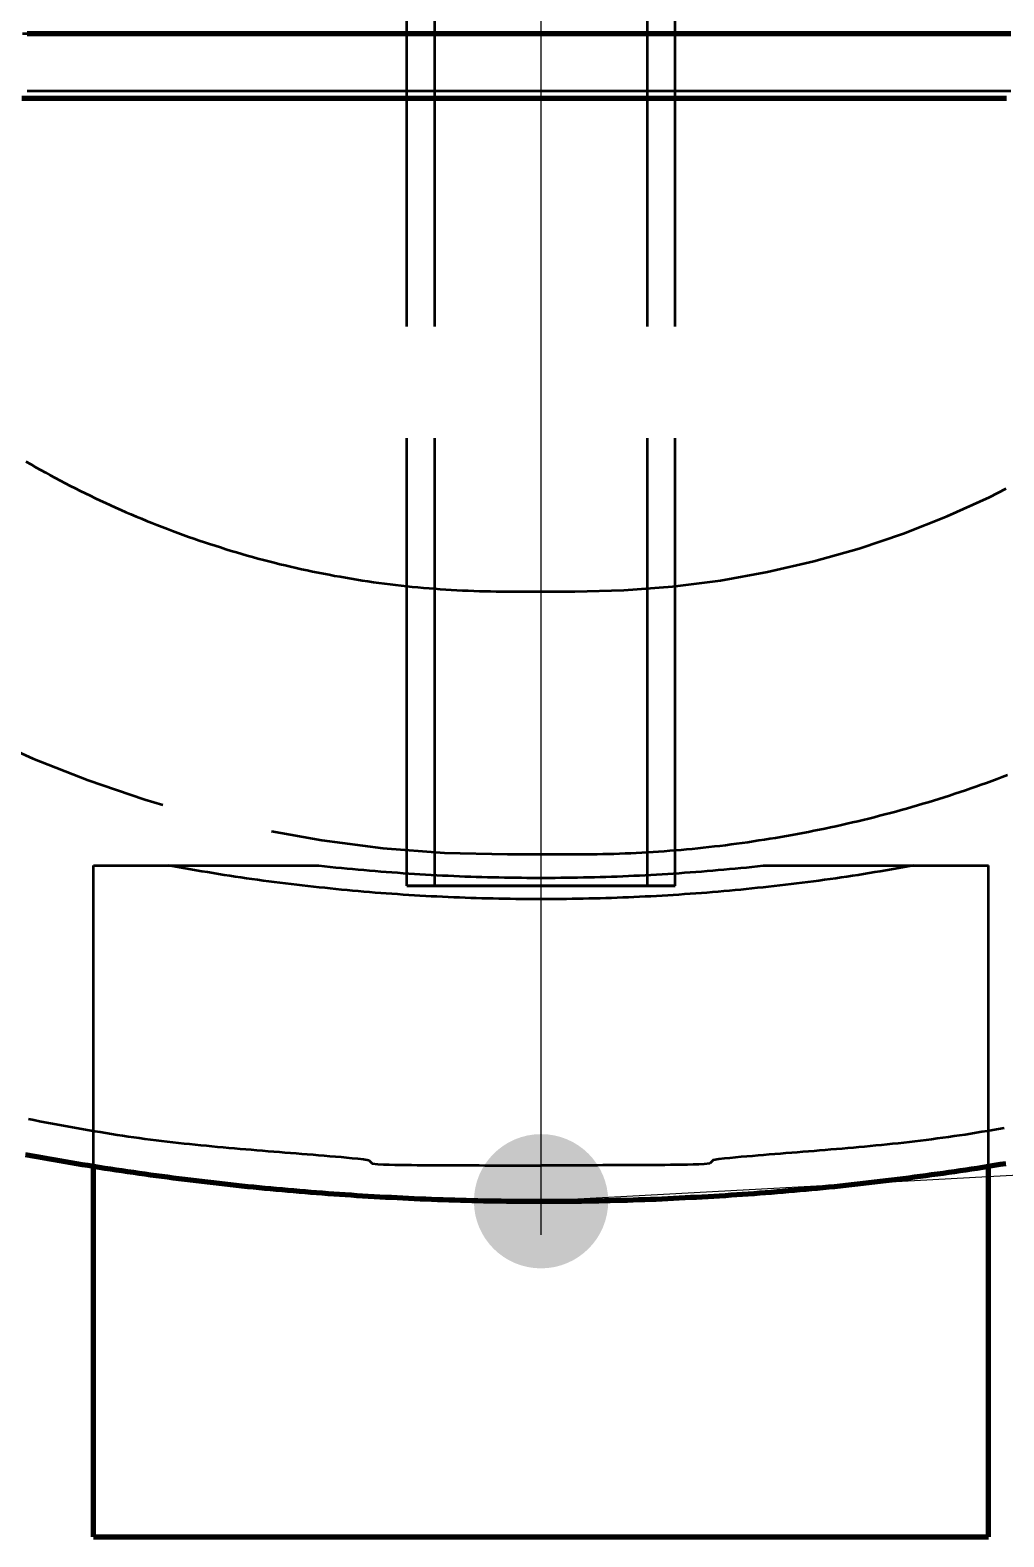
# Model space of a CAD drawing. Header units: millimetres. Extents: x 0 to 2382, y 0 to 420.
# Drawn here: x 158.43 to 167.14, y 213.5 to 226.97 of the extents above; entities that cross this region are included whole.
import ezdxf

# ---------------------------------------------------------------- set-up
doc = ezdxf.new("R2010")
doc.units = ezdxf.units.MM
doc.linetypes.add('IRAM-E-TRAZOS', pattern=[5, 4, -1])
doc.linetypes.add('IRAM-F-TRAZO-PUNTO', pattern=[20, 15, -2, 1, -2])
for name, color, linetype, lineweight in [('01-VISIBLE', 7, 'CONTINUOUS', 70), ('02-OCULTA', 4, 'IRAM-E-TRAZOS', 35), ('03-EJE', 1, 'IRAM-F-TRAZO-PUNTO', 18), ('04-COTA', 3, 'CONTINUOUS', 18), ('08-FINA', 5, 'CONTINUOUS', 18)]:
    doc.layers.add(name, color=color, linetype=linetype, lineweight=lineweight)
doc.styles.add('ISO3098', font='isocpeur.ttf')
doc.dimstyles.new('FLAMA-IRAM', dxfattribs={"dimtxt": 3.5, "dimasz": 3.5, "dimexe": 2, "dimexo": 1.5, "dimgap": 1, "dimtad": 1, "dimdec": 1, "dimtxsty": 'ISO3098', "dimblk": 'IRAM_FLECHA', "dimblk1": 'IRAM_FLECHA', "dimblk2": 'IRAM_FLECHA', "dimcen": 2.5, "dimclrd": 256, "dimclre": 256, "dimclrt": 256, "dimazin": 3, "dimtfac": 1, "dimtmove": 0, "dimatfit": 3, "dimlwd": 18, "dimlwe": 18})

# ---------------------------------------------------------------- blocks, each defined once
blk = doc.blocks.new('IRAM_FLECHA')
blk.add_solid([(0, 0), (-1, 0.125), (-1, -0.125)])

msp = doc.modelspace()

# ---------------------------------------------------------------- hatches: boundary and pattern name
at = {"layer": '08-FINA'}
h = msp.add_hatch(color=7, dxfattribs=at)
h.dxf.hatch_style = 1
edge = h.paths.add_edge_path()
edge.add_arc((163, 216.5), 0.6, 0, 360)

# ---------------------------------------------------------------- linework, layer by layer
at = {"layer": '01-VISIBLE'}
for p, q in [((159, 213.5), (159, 216.813)), ((167, 213.5), (167, 216.813)), ((159, 213.5), (167, 213.5))]:
    msp.add_line(p, q, dxfattribs=at)
for points in [[(167.198, 226.936), (167.118, 226.936), (167.039, 226.936), (166.96, 226.936), (166.881, 226.936), (166.802, 226.936), (166.722, 226.936), (166.643, 226.936), (166.564, 226.936), (166.485, 226.936), (166.406, 226.936), (166.326, 226.936), (166.247, 226.936), (166.168, 226.936), (166.089, 226.936), (166.01, 226.936), (165.93, 226.936), (165.851, 226.936), (165.772, 226.936), (165.693, 226.936), (165.614, 226.936), (165.534, 226.936), (165.455, 226.936), (165.376, 226.936), (165.297, 226.936), (165.218, 226.936), (165.138, 226.936), (165.059, 226.936), (164.98, 226.936), (164.901, 226.936), (164.822, 226.936), (164.742, 226.936), (164.663, 226.936), (164.584, 226.936), (164.505, 226.936), (164.426, 226.936), (164.346, 226.936), (164.267, 226.936), (164.188, 226.936), (164.109, 226.936), (164.03, 226.936), (163.95, 226.936), (163.871, 226.936), (163.792, 226.936), (163.713, 226.936), (163.634, 226.936), (163.554, 226.936), (163.475, 226.936), (163.396, 226.936), (163.317, 226.936), (163.238, 226.936), (163.158, 226.936), (163.079, 226.936), (163, 226.936), (162.921, 226.936), (162.842, 226.936), (162.762, 226.936), (162.683, 226.936), (162.604, 226.936), (162.525, 226.936), (162.446, 226.936), (162.366, 226.936), (162.287, 226.936), (162.208, 226.936), (162.129, 226.936), (162.05, 226.936), (161.97, 226.936), (161.891, 226.936), (161.812, 226.936), (161.733, 226.936), (161.654, 226.936), (161.574, 226.936), (161.495, 226.936), (161.416, 226.936), (161.337, 226.936), (161.258, 226.936), (161.178, 226.936), (161.099, 226.936), (161.02, 226.936), (160.941, 226.936), (160.862, 226.936), (160.782, 226.936), (160.703, 226.936), (160.624, 226.936), (160.545, 226.936), (160.466, 226.936), (160.386, 226.936), (160.307, 226.936), (160.228, 226.936), (160.149, 226.936), (160.07, 226.936), (159.99, 226.936), (159.911, 226.936), (159.832, 226.936), (159.753, 226.936), (159.674, 226.936), (159.594, 226.936), (159.515, 226.936), (159.436, 226.936), (159.357, 226.936), (159.278, 226.936), (159.198, 226.936), (159.119, 226.936), (159.04, 226.936), (158.961, 226.936), (158.882, 226.936), (158.802, 226.936), (158.723, 226.936), (158.644, 226.936), (158.565, 226.936), (158.486, 226.936), (158.406, 226.936)], [(158.36, 226.36), (158.44, 226.36), (158.52, 226.36), (158.6, 226.36), (158.68, 226.36), (158.76, 226.36), (158.84, 226.36), (158.92, 226.36), (159, 226.36), (159.08, 226.36), (159.16, 226.36), (159.24, 226.36), (159.32, 226.36), (159.4, 226.36), (159.48, 226.36), (159.56, 226.36), (159.64, 226.36), (159.72, 226.36), (159.8, 226.36), (159.88, 226.36), (159.96, 226.36), (160.04, 226.36), (160.12, 226.36), (160.2, 226.36), (160.28, 226.36), (160.36, 226.36), (160.44, 226.36), (160.52, 226.36), (160.6, 226.36), (160.68, 226.36), (160.76, 226.36), (160.84, 226.36), (160.92, 226.36), (161, 226.36), (161.08, 226.36), (161.16, 226.36), (161.24, 226.36), (161.32, 226.36), (161.4, 226.36), (161.48, 226.36), (161.56, 226.36), (161.64, 226.36), (161.72, 226.36), (161.8, 226.36), (161.88, 226.36), (161.96, 226.36), (162.04, 226.36), (162.12, 226.36), (162.2, 226.36), (162.28, 226.36), (162.36, 226.36), (162.44, 226.36), (162.52, 226.36), (162.6, 226.36), (162.68, 226.36), (162.76, 226.36), (162.84, 226.36), (162.92, 226.36), (163, 226.36), (163.08, 226.36), (163.16, 226.36), (163.24, 226.36), (163.32, 226.36), (163.4, 226.36), (163.48, 226.36), (163.56, 226.36), (163.64, 226.36), (163.72, 226.36), (163.8, 226.36), (163.88, 226.36), (163.96, 226.36), (164.04, 226.36), (164.12, 226.36), (164.2, 226.36), (164.28, 226.36), (164.36, 226.36), (164.44, 226.36), (164.52, 226.36), (164.6, 226.36), (164.68, 226.36), (164.76, 226.36), (164.84, 226.36), (164.92, 226.36), (165, 226.36), (165.08, 226.36), (165.16, 226.36), (165.24, 226.36), (165.32, 226.36), (165.4, 226.36), (165.48, 226.36), (165.56, 226.36), (165.64, 226.36), (165.72, 226.36), (165.8, 226.36), (165.88, 226.36), (165.96, 226.36), (166.04, 226.36), (166.12, 226.36), (166.2, 226.36), (166.28, 226.36), (166.36, 226.36), (166.44, 226.36), (166.52, 226.36), (166.6, 226.36), (166.68, 226.36), (166.76, 226.36), (166.84, 226.36), (166.92, 226.36), (167, 226.36), (167.08, 226.36), (167.16, 226.36)], [(158.391, 216.918), (158.441, 216.909), (158.492, 216.899), (158.543, 216.89), (158.593, 216.881), (158.644, 216.872), (158.695, 216.864), (158.746, 216.855), (158.796, 216.846), (158.847, 216.838), (158.898, 216.829), (158.949, 216.821), (159, 216.813), (159.051, 216.805), (159.101, 216.797), (159.152, 216.789), (159.203, 216.782), (159.254, 216.774), (159.305, 216.766), (159.356, 216.759), (159.407, 216.752), (159.458, 216.745), (159.509, 216.737), (159.56, 216.73), (159.611, 216.724), (159.662, 216.717), (159.713, 216.71), (159.764, 216.704), (159.815, 216.697), (159.866, 216.691), (159.918, 216.685), (159.969, 216.678), (160.02, 216.672), (160.071, 216.667), (160.122, 216.661), (160.173, 216.655), (160.225, 216.649), (160.276, 216.644), (160.327, 216.639), (160.378, 216.633), (160.429, 216.628), (160.481, 216.623), (160.532, 216.618), (160.583, 216.613), (160.634, 216.608), (160.686, 216.604), (160.737, 216.599), (160.788, 216.595), (160.84, 216.59), (160.891, 216.586), (160.942, 216.582), (160.994, 216.578), (161.045, 216.574), (161.096, 216.57), (161.148, 216.566), (161.199, 216.563), (161.25, 216.559), (161.302, 216.556), (161.353, 216.552), (161.405, 216.549), (161.456, 216.546), (161.507, 216.543), (161.559, 216.54), (161.61, 216.537), (161.662, 216.535), (161.713, 216.532), (161.765, 216.53), (161.816, 216.527), (161.867, 216.525), (161.919, 216.523), (161.97, 216.521), (162.022, 216.519), (162.073, 216.517), (162.125, 216.515), (162.176, 216.513), (162.228, 216.512), (162.279, 216.51), (162.331, 216.509), (162.382, 216.507), (162.434, 216.506), (162.485, 216.505), (162.537, 216.504), (162.588, 216.503), (162.64, 216.503), (162.691, 216.502), (162.743, 216.501), (162.794, 216.501), (162.846, 216.5), (162.897, 216.5), (162.949, 216.5), (163, 216.5)], [(163, 216.5), (163.051, 216.5), (163.103, 216.5), (163.154, 216.5), (163.206, 216.501), (163.257, 216.501), (163.309, 216.502), (163.36, 216.502), (163.412, 216.503), (163.463, 216.504), (163.515, 216.505), (163.566, 216.506), (163.618, 216.507), (163.669, 216.509), (163.721, 216.51), (163.772, 216.511), (163.824, 216.513), (163.875, 216.515), (163.927, 216.517), (163.978, 216.518), (164.03, 216.52), (164.081, 216.523), (164.133, 216.525), (164.184, 216.527), (164.235, 216.529), (164.287, 216.532), (164.338, 216.535), (164.39, 216.537), (164.441, 216.54), (164.493, 216.543), (164.544, 216.546), (164.595, 216.549), (164.647, 216.552), (164.698, 216.556), (164.75, 216.559), (164.801, 216.563), (164.852, 216.566), (164.904, 216.57), (164.955, 216.574), (165.006, 216.578), (165.058, 216.582), (165.109, 216.586), (165.16, 216.59), (165.212, 216.595), (165.263, 216.599), (165.314, 216.604), (165.366, 216.608), (165.417, 216.613), (165.468, 216.618), (165.519, 216.623), (165.571, 216.628), (165.622, 216.633), (165.673, 216.639), (165.724, 216.644), (165.775, 216.649), (165.827, 216.655), (165.878, 216.661), (165.929, 216.667), (165.98, 216.673), (166.031, 216.679), (166.082, 216.685), (166.134, 216.691), (166.185, 216.697), (166.236, 216.704), (166.287, 216.71), (166.338, 216.717), (166.389, 216.724), (166.44, 216.731), (166.491, 216.738), (166.542, 216.745), (166.593, 216.752), (166.644, 216.759), (166.695, 216.767), (166.746, 216.774), (166.797, 216.782), (166.848, 216.789), (166.899, 216.797), (166.949, 216.805), (167, 216.813), (167.051, 216.821), (167.102, 216.83), (167.153, 216.838)]]:
    msp.add_lwpolyline(points, dxfattribs=at)
at = {"layer": '02-OCULTA'}
for p, q in [((161.8, 219.32), (161.8, 303.267)), ((162.05, 219.32), (162.05, 303.267)), ((163.95, 219.32), (163.95, 303.267)), ((164.2, 219.32), (164.2, 303.267)), ((162.699, 221.951), (163.301, 221.951)), ((162.699, 221.951), (163.301, 221.951)), ((162.699, 221.951), (163.301, 221.951)), ((162.699, 219.601), (163.301, 219.601)), ((162.699, 219.601), (163.301, 219.601)), ((162.699, 219.601), (163.301, 219.601)), ((159, 216.813), (159, 219.5)), ((159, 213.5), (159, 219.5)), ((159, 219.5), (161.015, 219.5)), ((159, 219.5), (159.671, 219.5)), ((164.985, 219.5), (167, 219.5)), ((166.329, 219.5), (167, 219.5)), ((167, 216.813), (167, 219.5)), ((167, 213.5), (167, 219.5)), ((159, 213.5), (167, 213.5))]:
    msp.add_line(p, q, dxfattribs=at)
for points in [[(167.164, 226.936), (167.085, 226.936), (167.007, 226.936), (166.928, 226.936), (166.849, 226.936), (166.771, 226.936), (166.692, 226.936), (166.614, 226.936), (166.535, 226.936), (166.457, 226.936), (166.378, 226.936), (166.3, 226.936), (166.221, 226.936), (166.142, 226.936), (166.064, 226.936), (165.985, 226.936), (165.907, 226.936), (165.828, 226.936), (165.75, 226.936), (165.671, 226.936), (165.592, 226.936), (165.514, 226.936), (165.435, 226.936), (165.357, 226.936), (165.278, 226.936), (165.2, 226.936), (165.121, 226.936), (165.043, 226.936), (164.964, 226.936), (164.885, 226.936), (164.807, 226.936), (164.728, 226.936), (164.65, 226.936), (164.571, 226.936), (164.493, 226.936), (164.414, 226.936), (164.336, 226.936), (164.257, 226.936), (164.178, 226.936), (164.1, 226.936), (164.021, 226.936), (163.943, 226.936), (163.864, 226.936), (163.786, 226.936), (163.707, 226.936), (163.628, 226.936), (163.55, 226.936), (163.471, 226.936), (163.393, 226.936), (163.314, 226.936), (163.236, 226.936), (163.157, 226.936), (163.079, 226.936), (163, 226.936), (162.921, 226.936), (162.843, 226.936), (162.764, 226.936), (162.686, 226.936), (162.607, 226.936), (162.529, 226.936), (162.45, 226.936), (162.372, 226.936), (162.293, 226.936), (162.214, 226.936), (162.136, 226.936), (162.057, 226.936), (161.979, 226.936), (161.9, 226.936), (161.822, 226.936), (161.743, 226.936), (161.664, 226.936), (161.586, 226.936), (161.507, 226.936), (161.429, 226.936), (161.35, 226.936), (161.272, 226.936), (161.193, 226.936), (161.115, 226.936), (161.036, 226.936), (160.957, 226.936), (160.879, 226.936), (160.8, 226.936), (160.722, 226.936), (160.643, 226.936), (160.565, 226.936), (160.486, 226.936), (160.408, 226.936), (160.329, 226.936), (160.25, 226.936), (160.172, 226.936), (160.093, 226.936), (160.015, 226.936), (159.936, 226.936), (159.858, 226.936), (159.779, 226.936), (159.7, 226.936), (159.622, 226.936), (159.543, 226.936), (159.465, 226.936), (159.386, 226.936), (159.308, 226.936), (159.229, 226.936), (159.151, 226.936), (159.072, 226.936), (158.993, 226.936), (158.915, 226.936), (158.836, 226.936), (158.758, 226.936), (158.679, 226.936), (158.601, 226.936), (158.522, 226.936), (158.444, 226.936), (158.365, 226.936)], [(158.406, 226.424), (158.486, 226.424), (158.565, 226.424), (158.644, 226.424), (158.723, 226.424), (158.802, 226.424), (158.882, 226.424), (158.961, 226.424), (159.04, 226.424), (159.119, 226.424), (159.198, 226.424), (159.278, 226.424), (159.357, 226.424), (159.436, 226.424), (159.515, 226.424), (159.594, 226.424), (159.674, 226.424), (159.753, 226.424), (159.832, 226.424), (159.911, 226.424), (159.99, 226.424), (160.07, 226.424), (160.149, 226.424), (160.228, 226.424), (160.307, 226.424), (160.386, 226.424), (160.466, 226.424), (160.545, 226.424), (160.624, 226.424), (160.703, 226.424), (160.782, 226.424), (160.862, 226.424), (160.941, 226.424), (161.02, 226.424), (161.099, 226.424), (161.178, 226.424), (161.258, 226.424), (161.337, 226.424), (161.416, 226.424), (161.495, 226.424), (161.574, 226.424), (161.654, 226.424), (161.733, 226.424), (161.812, 226.424), (161.891, 226.424), (161.97, 226.424), (162.05, 226.424), (162.129, 226.424), (162.208, 226.424), (162.287, 226.424), (162.366, 226.424), (162.446, 226.424), (162.525, 226.424), (162.604, 226.424), (162.683, 226.424), (162.762, 226.424), (162.842, 226.424), (162.921, 226.424), (163, 226.424), (163.079, 226.424), (163.158, 226.424), (163.238, 226.424), (163.317, 226.424), (163.396, 226.424), (163.475, 226.424), (163.554, 226.424), (163.634, 226.424), (163.713, 226.424), (163.792, 226.424), (163.871, 226.424), (163.95, 226.424), (164.03, 226.424), (164.109, 226.424), (164.188, 226.424), (164.267, 226.424), (164.346, 226.424), (164.426, 226.424), (164.505, 226.424), (164.584, 226.424), (164.663, 226.424), (164.742, 226.424), (164.822, 226.424), (164.901, 226.424), (164.98, 226.424), (165.059, 226.424), (165.138, 226.424), (165.218, 226.424), (165.297, 226.424), (165.376, 226.424), (165.455, 226.424), (165.534, 226.424), (165.614, 226.424), (165.693, 226.424), (165.772, 226.424), (165.851, 226.424), (165.93, 226.424), (166.01, 226.424), (166.089, 226.424), (166.168, 226.424), (166.247, 226.424), (166.326, 226.424), (166.406, 226.424), (166.485, 226.424), (166.564, 226.424), (166.643, 226.424), (166.722, 226.424), (166.802, 226.424), (166.881, 226.424), (166.96, 226.424), (167.039, 226.424), (167.118, 226.424), (167.198, 226.424)], [(158.406, 226.424), (158.486, 226.424), (158.565, 226.424), (158.644, 226.424), (158.723, 226.424), (158.802, 226.424), (158.882, 226.424), (158.961, 226.424), (159.04, 226.424), (159.119, 226.424), (159.198, 226.424), (159.278, 226.424), (159.357, 226.424), (159.436, 226.424), (159.515, 226.424), (159.594, 226.424), (159.674, 226.424), (159.753, 226.424), (159.832, 226.424), (159.911, 226.424), (159.99, 226.424), (160.07, 226.424), (160.149, 226.424), (160.228, 226.424), (160.307, 226.424), (160.386, 226.424), (160.466, 226.424), (160.545, 226.424), (160.624, 226.424), (160.703, 226.424), (160.782, 226.424), (160.862, 226.424), (160.941, 226.424), (161.02, 226.424), (161.099, 226.424), (161.178, 226.424), (161.258, 226.424), (161.337, 226.424), (161.416, 226.424), (161.495, 226.424), (161.574, 226.424), (161.654, 226.424), (161.733, 226.424), (161.812, 226.424), (161.891, 226.424), (161.97, 226.424), (162.05, 226.424), (162.129, 226.424), (162.208, 226.424), (162.287, 226.424), (162.366, 226.424), (162.446, 226.424), (162.525, 226.424), (162.604, 226.424), (162.683, 226.424), (162.762, 226.424), (162.842, 226.424), (162.921, 226.424), (163, 226.424), (163.079, 226.424), (163.158, 226.424), (163.238, 226.424), (163.317, 226.424), (163.396, 226.424), (163.475, 226.424), (163.554, 226.424), (163.634, 226.424), (163.713, 226.424), (163.792, 226.424), (163.871, 226.424), (163.95, 226.424), (164.03, 226.424), (164.109, 226.424), (164.188, 226.424), (164.267, 226.424), (164.346, 226.424), (164.426, 226.424), (164.505, 226.424), (164.584, 226.424), (164.663, 226.424), (164.742, 226.424), (164.822, 226.424), (164.901, 226.424), (164.98, 226.424), (165.059, 226.424), (165.138, 226.424), (165.218, 226.424), (165.297, 226.424), (165.376, 226.424), (165.455, 226.424), (165.534, 226.424), (165.614, 226.424), (165.693, 226.424), (165.772, 226.424), (165.851, 226.424), (165.93, 226.424), (166.01, 226.424), (166.089, 226.424), (166.168, 226.424), (166.247, 226.424), (166.326, 226.424), (166.406, 226.424), (166.485, 226.424), (166.564, 226.424), (166.643, 226.424), (166.722, 226.424), (166.802, 226.424), (166.881, 226.424), (166.96, 226.424), (167.039, 226.424), (167.118, 226.424), (167.198, 226.424)], [(167.16, 226.36), (167.08, 226.36), (167, 226.36), (166.92, 226.36), (166.84, 226.36), (166.76, 226.36), (166.68, 226.36), (166.6, 226.36), (166.52, 226.36), (166.44, 226.36), (166.36, 226.36), (166.28, 226.36), (166.2, 226.36), (166.12, 226.36), (166.04, 226.36), (165.96, 226.36), (165.88, 226.36), (165.8, 226.36), (165.72, 226.36), (165.64, 226.36), (165.56, 226.36), (165.48, 226.36), (165.4, 226.36), (165.32, 226.36), (165.24, 226.36), (165.16, 226.36), (165.08, 226.36), (165, 226.36), (164.92, 226.36), (164.84, 226.36), (164.76, 226.36), (164.68, 226.36), (164.6, 226.36), (164.52, 226.36), (164.44, 226.36), (164.36, 226.36), (164.28, 226.36), (164.2, 226.36), (164.12, 226.36), (164.04, 226.36), (163.96, 226.36), (163.88, 226.36), (163.8, 226.36), (163.72, 226.36), (163.64, 226.36), (163.56, 226.36), (163.48, 226.36), (163.4, 226.36), (163.32, 226.36), (163.24, 226.36), (163.16, 226.36), (163.08, 226.36), (163, 226.36), (162.92, 226.36), (162.84, 226.36), (162.76, 226.36), (162.68, 226.36), (162.6, 226.36), (162.52, 226.36), (162.44, 226.36), (162.36, 226.36), (162.28, 226.36), (162.2, 226.36), (162.12, 226.36), (162.04, 226.36), (161.96, 226.36), (161.88, 226.36), (161.8, 226.36), (161.72, 226.36), (161.64, 226.36), (161.56, 226.36), (161.48, 226.36), (161.4, 226.36), (161.32, 226.36), (161.24, 226.36), (161.16, 226.36), (161.08, 226.36), (161, 226.36), (160.92, 226.36), (160.84, 226.36), (160.76, 226.36), (160.68, 226.36), (160.6, 226.36), (160.52, 226.36), (160.44, 226.36), (160.36, 226.36), (160.28, 226.36), (160.2, 226.36), (160.12, 226.36), (160.04, 226.36), (159.96, 226.36), (159.88, 226.36), (159.8, 226.36), (159.72, 226.36), (159.64, 226.36), (159.56, 226.36), (159.48, 226.36), (159.4, 226.36), (159.32, 226.36), (159.24, 226.36), (159.16, 226.36), (159.08, 226.36), (159, 226.36), (158.92, 226.36), (158.84, 226.36), (158.76, 226.36), (158.68, 226.36), (158.6, 226.36), (158.52, 226.36), (158.44, 226.36), (158.36, 226.36)], [(167.155, 226.36), (167.077, 226.36), (166.998, 226.36), (166.92, 226.36), (166.842, 226.36), (166.763, 226.36), (166.685, 226.36), (166.606, 226.36), (166.528, 226.36), (166.45, 226.36), (166.371, 226.36), (166.293, 226.36), (166.214, 226.36), (166.136, 226.36), (166.058, 226.36), (165.979, 226.36), (165.901, 226.36), (165.822, 226.36), (165.744, 226.36), (165.666, 226.36), (165.587, 226.36), (165.509, 226.36), (165.43, 226.36), (165.352, 226.36), (165.274, 226.36), (165.195, 226.36), (165.117, 226.36), (165.038, 226.36), (164.96, 226.36), (164.882, 226.36), (164.803, 226.36), (164.725, 226.36), (164.646, 226.36), (164.568, 226.36), (164.49, 226.36), (164.411, 226.36), (164.333, 226.36), (164.254, 226.36), (164.176, 226.36), (164.098, 226.36), (164.019, 226.36), (163.941, 226.36), (163.862, 226.36), (163.784, 226.36), (163.706, 226.36), (163.627, 226.36), (163.549, 226.36), (163.47, 226.36), (163.392, 226.36), (163.314, 226.36), (163.235, 226.36), (163.157, 226.36), (163.078, 226.36), (163, 226.36), (162.922, 226.36), (162.843, 226.36), (162.765, 226.36), (162.686, 226.36), (162.608, 226.36), (162.53, 226.36), (162.451, 226.36), (162.373, 226.36), (162.294, 226.36), (162.216, 226.36), (162.138, 226.36), (162.059, 226.36), (161.981, 226.36), (161.902, 226.36), (161.824, 226.36), (161.746, 226.36), (161.667, 226.36), (161.589, 226.36), (161.51, 226.36), (161.432, 226.36), (161.354, 226.36), (161.275, 226.36), (161.197, 226.36), (161.118, 226.36), (161.04, 226.36), (160.962, 226.36), (160.883, 226.36), (160.805, 226.36), (160.726, 226.36), (160.648, 226.36), (160.57, 226.36), (160.491, 226.36), (160.413, 226.36), (160.334, 226.36), (160.256, 226.36), (160.178, 226.36), (160.099, 226.36), (160.021, 226.36), (159.942, 226.36), (159.864, 226.36), (159.786, 226.36), (159.707, 226.36), (159.629, 226.36), (159.55, 226.36), (159.472, 226.36), (159.394, 226.36), (159.315, 226.36), (159.237, 226.36), (159.158, 226.36), (159.08, 226.36), (159.002, 226.36), (158.923, 226.36), (158.845, 226.36), (158.766, 226.36), (158.688, 226.36), (158.61, 226.36), (158.531, 226.36), (158.453, 226.36), (158.374, 226.36)], [(158.374, 226.36), (158.453, 226.36), (158.531, 226.36), (158.61, 226.36), (158.688, 226.36), (158.766, 226.36), (158.845, 226.36), (158.923, 226.36), (159.002, 226.36), (159.08, 226.36), (159.158, 226.36), (159.237, 226.36), (159.315, 226.36), (159.394, 226.36), (159.472, 226.36), (159.55, 226.36), (159.629, 226.36), (159.707, 226.36), (159.786, 226.36), (159.864, 226.36), (159.942, 226.36), (160.021, 226.36), (160.099, 226.36), (160.178, 226.36), (160.256, 226.36), (160.334, 226.36), (160.413, 226.36), (160.491, 226.36), (160.57, 226.36), (160.648, 226.36), (160.726, 226.36), (160.805, 226.36), (160.883, 226.36), (160.962, 226.36), (161.04, 226.36), (161.118, 226.36), (161.197, 226.36), (161.275, 226.36), (161.354, 226.36), (161.432, 226.36), (161.51, 226.36), (161.589, 226.36), (161.667, 226.36), (161.746, 226.36), (161.824, 226.36), (161.902, 226.36), (161.981, 226.36), (162.059, 226.36), (162.138, 226.36), (162.216, 226.36), (162.294, 226.36), (162.373, 226.36), (162.451, 226.36), (162.53, 226.36), (162.608, 226.36), (162.686, 226.36), (162.765, 226.36), (162.843, 226.36), (162.922, 226.36), (163, 226.36), (163.078, 226.36), (163.157, 226.36), (163.235, 226.36), (163.314, 226.36), (163.392, 226.36), (163.47, 226.36), (163.549, 226.36), (163.627, 226.36), (163.706, 226.36), (163.784, 226.36), (163.862, 226.36), (163.941, 226.36), (164.019, 226.36), (164.098, 226.36), (164.176, 226.36), (164.254, 226.36), (164.333, 226.36), (164.411, 226.36), (164.49, 226.36), (164.568, 226.36), (164.646, 226.36), (164.725, 226.36), (164.803, 226.36), (164.882, 226.36), (164.96, 226.36), (165.038, 226.36), (165.117, 226.36), (165.195, 226.36), (165.274, 226.36), (165.352, 226.36), (165.43, 226.36), (165.509, 226.36), (165.587, 226.36), (165.666, 226.36), (165.744, 226.36), (165.822, 226.36), (165.901, 226.36), (165.979, 226.36), (166.058, 226.36), (166.136, 226.36), (166.214, 226.36), (166.293, 226.36), (166.371, 226.36), (166.45, 226.36), (166.528, 226.36), (166.606, 226.36), (166.685, 226.36), (166.763, 226.36), (166.842, 226.36), (166.92, 226.36), (166.998, 226.36), (167.077, 226.36), (167.155, 226.36)], [(158.396, 223.113), (158.439, 223.088), (158.483, 223.063), (158.526, 223.038), (158.57, 223.014), (158.614, 222.99), (158.658, 222.966), (158.702, 222.943), (158.747, 222.919), (158.791, 222.896), (158.836, 222.873), (158.881, 222.851), (158.926, 222.829), (158.971, 222.807), (159.016, 222.785), (159.061, 222.764), (159.106, 222.742), (159.152, 222.721), (159.198, 222.701), (159.243, 222.68), (159.289, 222.66), (159.335, 222.64), (159.381, 222.621), (159.428, 222.602), (159.474, 222.582), (159.52, 222.564), (159.567, 222.545), (159.614, 222.527), (159.66, 222.509), (159.707, 222.491), (159.754, 222.474), (159.801, 222.457), (159.849, 222.44), (159.896, 222.423), (159.943, 222.407), (159.991, 222.391), (160.038, 222.375), (160.086, 222.36), (160.134, 222.345), (160.182, 222.33), (160.23, 222.315), (160.278, 222.301), (160.326, 222.287), (160.374, 222.273), (160.422, 222.26), (160.47, 222.246), (160.519, 222.233), (160.567, 222.221), (160.616, 222.208), (160.665, 222.196), (160.713, 222.185), (160.762, 222.173), (160.811, 222.162), (160.86, 222.151), (160.909, 222.14), (160.958, 222.13), (161.007, 222.12), (161.056, 222.11), (161.105, 222.101), (161.154, 222.091), (161.204, 222.083), (161.253, 222.074), (161.302, 222.066), (161.352, 222.058), (161.401, 222.05), (161.451, 222.042), (161.501, 222.035), (161.55, 222.028), (161.6, 222.022), (161.65, 222.015), (161.699, 222.009), (161.749, 222.004), (161.799, 221.998), (161.849, 221.993), (161.899, 221.988), (161.949, 221.984), (161.999, 221.98), (162.048, 221.976), (162.098, 221.972), (162.148, 221.969), (162.198, 221.965), (162.248, 221.963), (162.299, 221.96), (162.349, 221.958), (162.399, 221.956), (162.449, 221.954), (162.499, 221.953), (162.549, 221.952), (162.599, 221.951), (162.649, 221.951), (162.699, 221.951)], [(158.396, 223.113), (158.439, 223.088), (158.483, 223.063), (158.526, 223.038), (158.57, 223.014), (158.614, 222.99), (158.658, 222.966), (158.702, 222.943), (158.747, 222.919), (158.791, 222.896), (158.836, 222.873), (158.881, 222.851), (158.926, 222.829), (158.971, 222.807), (159.016, 222.785), (159.061, 222.764), (159.106, 222.742), (159.152, 222.721), (159.198, 222.701), (159.243, 222.68), (159.289, 222.66), (159.335, 222.64), (159.381, 222.621), (159.428, 222.602), (159.474, 222.582), (159.52, 222.564), (159.567, 222.545), (159.614, 222.527), (159.66, 222.509), (159.707, 222.491), (159.754, 222.474), (159.801, 222.457), (159.849, 222.44), (159.896, 222.423), (159.943, 222.407), (159.991, 222.391), (160.038, 222.375), (160.086, 222.36), (160.134, 222.345), (160.182, 222.33), (160.23, 222.315), (160.278, 222.301), (160.326, 222.287), (160.374, 222.273), (160.422, 222.26), (160.47, 222.246), (160.519, 222.233), (160.567, 222.221), (160.616, 222.208), (160.665, 222.196), (160.713, 222.185), (160.762, 222.173), (160.811, 222.162), (160.86, 222.151), (160.909, 222.14), (160.958, 222.13), (161.007, 222.12), (161.056, 222.11), (161.105, 222.101), (161.154, 222.091), (161.204, 222.083), (161.253, 222.074), (161.302, 222.066), (161.352, 222.058), (161.401, 222.05), (161.451, 222.042), (161.501, 222.035), (161.55, 222.028), (161.6, 222.022), (161.65, 222.015), (161.699, 222.009), (161.749, 222.004), (161.799, 221.998), (161.849, 221.993), (161.899, 221.988), (161.949, 221.984), (161.999, 221.98), (162.048, 221.976), (162.098, 221.972), (162.148, 221.969), (162.198, 221.965), (162.248, 221.963), (162.299, 221.96), (162.349, 221.958), (162.399, 221.956), (162.449, 221.954), (162.499, 221.953), (162.549, 221.952), (162.599, 221.951), (162.649, 221.951), (162.699, 221.951)], [(158.396, 223.113), (158.439, 223.088), (158.483, 223.063), (158.526, 223.038), (158.57, 223.014), (158.614, 222.99), (158.658, 222.966), (158.702, 222.943), (158.747, 222.919), (158.791, 222.896), (158.836, 222.873), (158.881, 222.851), (158.926, 222.829), (158.971, 222.807), (159.016, 222.785), (159.061, 222.764), (159.106, 222.742), (159.152, 222.721), (159.198, 222.701), (159.243, 222.68), (159.289, 222.66), (159.335, 222.64), (159.381, 222.621), (159.428, 222.602), (159.474, 222.582), (159.52, 222.564), (159.567, 222.545), (159.614, 222.527), (159.66, 222.509), (159.707, 222.491), (159.754, 222.474), (159.801, 222.457), (159.849, 222.44), (159.896, 222.423), (159.943, 222.407), (159.991, 222.391), (160.038, 222.375), (160.086, 222.36), (160.134, 222.345), (160.182, 222.33), (160.23, 222.315), (160.278, 222.301), (160.326, 222.287), (160.374, 222.273), (160.422, 222.26), (160.47, 222.246), (160.519, 222.233), (160.567, 222.221), (160.616, 222.208), (160.665, 222.196), (160.713, 222.185), (160.762, 222.173), (160.811, 222.162), (160.86, 222.151), (160.909, 222.14), (160.958, 222.13), (161.007, 222.12), (161.056, 222.11), (161.105, 222.101), (161.154, 222.091), (161.204, 222.083), (161.253, 222.074), (161.302, 222.066), (161.352, 222.058), (161.401, 222.05), (161.451, 222.042), (161.501, 222.035), (161.55, 222.028), (161.6, 222.022), (161.65, 222.015), (161.699, 222.009), (161.749, 222.004), (161.799, 221.998), (161.849, 221.993), (161.899, 221.988), (161.949, 221.984), (161.999, 221.98), (162.048, 221.976), (162.098, 221.972), (162.148, 221.969), (162.198, 221.965), (162.248, 221.963), (162.299, 221.96), (162.349, 221.958), (162.399, 221.956), (162.449, 221.954), (162.499, 221.953), (162.549, 221.952), (162.599, 221.951), (162.649, 221.951), (162.699, 221.951)], [(163.301, 219.601), (163.351, 219.601), (163.401, 219.601), (163.451, 219.602), (163.501, 219.603), (163.551, 219.604), (163.601, 219.605), (163.651, 219.606), (163.701, 219.608), (163.751, 219.61), (163.801, 219.612), (163.851, 219.615), (163.901, 219.617), (163.951, 219.62), (164.001, 219.623), (164.051, 219.627), (164.101, 219.63), (164.151, 219.634), (164.201, 219.638), (164.251, 219.642), (164.301, 219.647), (164.35, 219.651), (164.4, 219.656), (164.45, 219.662), (164.5, 219.667), (164.549, 219.673), (164.599, 219.678), (164.649, 219.684), (164.699, 219.691), (164.748, 219.697), (164.798, 219.704), (164.847, 219.711), (164.897, 219.718), (164.946, 219.726), (164.996, 219.733), (165.045, 219.741), (165.095, 219.749), (165.144, 219.758), (165.193, 219.766), (165.243, 219.775), (165.292, 219.784), (165.341, 219.793), (165.39, 219.803), (165.439, 219.813), (165.488, 219.823), (165.537, 219.833), (165.586, 219.843), (165.635, 219.854), (165.684, 219.865), (165.733, 219.876), (165.782, 219.887), (165.831, 219.898), (165.879, 219.91), (165.928, 219.922), (165.976, 219.934), (166.025, 219.947), (166.073, 219.959), (166.122, 219.972), (166.17, 219.985), (166.218, 219.998), (166.266, 220.012), (166.315, 220.026), (166.363, 220.04), (166.411, 220.054), (166.459, 220.068), (166.507, 220.083), (166.554, 220.098), (166.602, 220.113), (166.65, 220.128), (166.697, 220.144), (166.745, 220.159), (166.792, 220.175), (166.84, 220.191), (166.887, 220.208), (166.934, 220.224), (166.981, 220.241), (167.029, 220.258), (167.076, 220.275), (167.122, 220.293), (167.169, 220.31)], [(163.301, 219.601), (163.351, 219.601), (163.401, 219.601), (163.451, 219.602), (163.501, 219.603), (163.551, 219.604), (163.601, 219.605), (163.651, 219.606), (163.701, 219.608), (163.751, 219.61), (163.801, 219.612), (163.851, 219.615), (163.901, 219.617), (163.951, 219.62), (164.001, 219.623), (164.051, 219.627), (164.101, 219.63), (164.151, 219.634), (164.201, 219.638), (164.251, 219.642), (164.301, 219.647), (164.35, 219.651), (164.4, 219.656), (164.45, 219.662), (164.5, 219.667), (164.549, 219.673), (164.599, 219.678), (164.649, 219.684), (164.699, 219.691), (164.748, 219.697), (164.798, 219.704), (164.847, 219.711), (164.897, 219.718), (164.946, 219.726), (164.996, 219.733), (165.045, 219.741), (165.095, 219.749), (165.144, 219.758), (165.193, 219.766), (165.243, 219.775), (165.292, 219.784), (165.341, 219.793), (165.39, 219.803), (165.439, 219.813), (165.488, 219.823), (165.537, 219.833), (165.586, 219.843), (165.635, 219.854), (165.684, 219.865), (165.733, 219.876), (165.782, 219.887), (165.831, 219.898), (165.879, 219.91), (165.928, 219.922), (165.976, 219.934), (166.025, 219.947), (166.073, 219.959), (166.122, 219.972), (166.17, 219.985), (166.218, 219.998), (166.266, 220.012), (166.315, 220.026), (166.363, 220.04), (166.411, 220.054), (166.459, 220.068), (166.507, 220.083), (166.554, 220.098), (166.602, 220.113), (166.65, 220.128), (166.697, 220.144), (166.745, 220.159), (166.792, 220.175), (166.84, 220.191), (166.887, 220.208), (166.934, 220.224), (166.981, 220.241), (167.029, 220.258), (167.076, 220.275), (167.122, 220.293), (167.169, 220.31)], [(163.301, 219.601), (163.351, 219.601), (163.401, 219.601), (163.451, 219.602), (163.501, 219.603), (163.551, 219.604), (163.601, 219.605), (163.651, 219.606), (163.701, 219.608), (163.751, 219.61), (163.801, 219.612), (163.851, 219.615), (163.901, 219.617), (163.951, 219.62), (164.001, 219.623), (164.051, 219.627), (164.101, 219.63), (164.151, 219.634), (164.201, 219.638), (164.251, 219.642), (164.301, 219.647), (164.35, 219.651), (164.4, 219.656), (164.45, 219.662), (164.5, 219.667), (164.549, 219.673), (164.599, 219.678), (164.649, 219.684), (164.699, 219.691), (164.748, 219.697), (164.798, 219.704), (164.847, 219.711), (164.897, 219.718), (164.946, 219.726), (164.996, 219.733), (165.045, 219.741), (165.095, 219.749), (165.144, 219.758), (165.193, 219.766), (165.243, 219.775), (165.292, 219.784), (165.341, 219.793), (165.39, 219.803), (165.439, 219.813), (165.488, 219.823), (165.537, 219.833), (165.586, 219.843), (165.635, 219.854), (165.684, 219.865), (165.733, 219.876), (165.782, 219.887), (165.831, 219.898), (165.879, 219.91), (165.928, 219.922), (165.976, 219.934), (166.025, 219.947), (166.073, 219.959), (166.122, 219.972), (166.17, 219.985), (166.218, 219.998), (166.266, 220.012), (166.315, 220.026), (166.363, 220.04), (166.411, 220.054), (166.459, 220.068), (166.507, 220.083), (166.554, 220.098), (166.602, 220.113), (166.65, 220.128), (166.697, 220.144), (166.745, 220.159), (166.792, 220.175), (166.84, 220.191), (166.887, 220.208), (166.934, 220.224), (166.981, 220.241), (167.029, 220.258), (167.076, 220.275), (167.122, 220.293), (167.169, 220.31)], [(166.329, 219.5), (166.279, 219.491), (166.23, 219.482), (166.18, 219.473), (166.131, 219.465), (166.081, 219.456), (166.032, 219.448), (165.982, 219.44), (165.932, 219.432), (165.882, 219.424), (165.833, 219.416), (165.783, 219.408), (165.733, 219.401), (165.683, 219.393), (165.634, 219.386), (165.584, 219.379), (165.534, 219.372), (165.484, 219.365), (165.434, 219.359), (165.384, 219.352), (165.334, 219.346), (165.284, 219.34), (165.234, 219.333), (165.184, 219.328), (165.134, 219.322), (165.084, 219.316), (165.034, 219.31), (164.984, 219.305), (164.934, 219.3), (164.884, 219.295), (164.834, 219.29), (164.784, 219.285), (164.734, 219.28), (164.684, 219.275), (164.634, 219.271), (164.584, 219.267), (164.533, 219.262), (164.483, 219.258), (164.433, 219.254), (164.383, 219.251), (164.333, 219.247), (164.282, 219.244), (164.232, 219.24), (164.182, 219.237), (164.132, 219.234), (164.082, 219.231), (164.031, 219.228), (163.981, 219.225), (163.931, 219.223), (163.88, 219.22), (163.83, 219.218), (163.78, 219.216), (163.73, 219.214), (163.679, 219.212), (163.629, 219.21), (163.579, 219.209), (163.528, 219.207), (163.478, 219.206), (163.428, 219.205), (163.377, 219.204), (163.327, 219.203), (163.277, 219.202), (163.226, 219.201), (163.176, 219.201), (163.126, 219.2), (163.075, 219.2), (163.025, 219.2), (162.975, 219.2), (162.925, 219.2), (162.874, 219.2), (162.824, 219.201), (162.774, 219.201), (162.723, 219.202), (162.673, 219.203), (162.623, 219.204), (162.572, 219.205), (162.522, 219.206), (162.472, 219.207), (162.421, 219.209), (162.371, 219.21), (162.321, 219.212), (162.27, 219.214), (162.22, 219.216), (162.17, 219.218), (162.12, 219.22), (162.069, 219.223), (162.019, 219.225), (161.969, 219.228), (161.918, 219.231), (161.868, 219.234), (161.818, 219.237), (161.768, 219.24), (161.718, 219.244), (161.667, 219.247), (161.617, 219.251), (161.567, 219.254), (161.517, 219.258), (161.467, 219.262), (161.416, 219.267), (161.366, 219.271), (161.316, 219.275), (161.266, 219.28), (161.216, 219.285), (161.166, 219.29), (161.116, 219.295), (161.066, 219.3), (161.016, 219.305), (160.966, 219.31), (160.916, 219.316), (160.866, 219.322), (160.816, 219.328), (160.766, 219.333), (160.716, 219.34), (160.666, 219.346), (160.616, 219.352), (160.566, 219.359), (160.516, 219.365), (160.466, 219.372), (160.416, 219.379), (160.366, 219.386), (160.317, 219.393), (160.267, 219.401), (160.217, 219.408), (160.167, 219.416), (160.118, 219.424), (160.068, 219.432), (160.018, 219.44), (159.968, 219.448), (159.919, 219.456), (159.869, 219.465), (159.82, 219.473), (159.77, 219.482), (159.721, 219.491), (159.671, 219.5)], [(159.671, 219.5), (159.723, 219.5), (159.774, 219.5), (159.826, 219.5), (159.878, 219.5), (159.93, 219.5), (159.981, 219.5), (160.033, 219.5), (160.085, 219.5), (160.136, 219.5), (160.188, 219.5), (160.24, 219.5), (160.291, 219.5), (160.343, 219.5), (160.395, 219.5), (160.447, 219.5), (160.498, 219.5), (160.55, 219.5), (160.602, 219.5), (160.653, 219.5), (160.705, 219.5), (160.757, 219.5), (160.808, 219.5), (160.86, 219.5), (160.912, 219.5), (160.963, 219.5), (161.015, 219.5)], [(161.015, 219.5), (161.065, 219.495), (161.115, 219.489), (161.165, 219.484), (161.215, 219.479), (161.266, 219.474), (161.316, 219.47), (161.366, 219.465), (161.416, 219.461), (161.466, 219.456), (161.516, 219.452), (161.567, 219.448), (161.617, 219.444), (161.667, 219.44), (161.717, 219.437), (161.767, 219.433), (161.818, 219.43), (161.868, 219.427), (161.918, 219.424), (161.968, 219.421), (162.019, 219.418), (162.069, 219.415), (162.119, 219.413), (162.17, 219.411), (162.22, 219.408), (162.27, 219.406), (162.32, 219.404), (162.371, 219.403), (162.421, 219.401), (162.471, 219.399), (162.522, 219.398), (162.572, 219.397), (162.622, 219.396), (162.673, 219.395), (162.723, 219.394), (162.773, 219.393), (162.824, 219.393), (162.874, 219.392), (162.924, 219.392), (162.975, 219.392), (163.025, 219.392), (163.076, 219.392), (163.126, 219.392), (163.176, 219.393), (163.227, 219.393), (163.277, 219.394), (163.327, 219.395), (163.378, 219.396), (163.428, 219.397), (163.478, 219.398), (163.529, 219.399), (163.579, 219.401), (163.629, 219.403), (163.68, 219.404), (163.73, 219.406), (163.78, 219.408), (163.83, 219.411), (163.881, 219.413), (163.931, 219.415), (163.981, 219.418), (164.032, 219.421), (164.082, 219.424), (164.132, 219.427), (164.182, 219.43), (164.233, 219.433), (164.283, 219.437), (164.333, 219.44), (164.383, 219.444), (164.433, 219.448), (164.484, 219.452), (164.534, 219.456), (164.584, 219.461), (164.634, 219.465), (164.684, 219.47), (164.734, 219.474), (164.785, 219.479), (164.835, 219.484), (164.885, 219.489), (164.935, 219.495), (164.985, 219.5)], [(164.985, 219.5), (165.037, 219.5), (165.088, 219.5), (165.14, 219.5), (165.192, 219.5), (165.243, 219.5), (165.295, 219.5), (165.347, 219.5), (165.398, 219.5), (165.45, 219.5), (165.502, 219.5), (165.553, 219.5), (165.605, 219.5), (165.657, 219.5), (165.709, 219.5), (165.76, 219.5), (165.812, 219.5), (165.864, 219.5), (165.915, 219.5), (165.967, 219.5), (166.019, 219.5), (166.07, 219.5), (166.122, 219.5), (166.174, 219.5), (166.226, 219.5), (166.277, 219.5), (166.329, 219.5)], [(164.2, 219.32), (164.15, 219.32), (164.1, 219.32), (164.05, 219.32), (164, 219.32), (163.95, 219.32), (163.9, 219.32), (163.85, 219.32), (163.8, 219.32), (163.75, 219.32), (163.7, 219.32), (163.65, 219.32), (163.6, 219.32), (163.55, 219.32), (163.5, 219.32), (163.45, 219.32), (163.4, 219.32), (163.35, 219.32), (163.3, 219.32), (163.25, 219.32), (163.2, 219.32), (163.15, 219.32), (163.1, 219.32), (163.05, 219.32), (163, 219.32), (162.95, 219.32), (162.9, 219.32), (162.85, 219.32), (162.8, 219.32), (162.75, 219.32), (162.7, 219.32), (162.65, 219.32), (162.6, 219.32), (162.55, 219.32), (162.5, 219.32), (162.45, 219.32), (162.4, 219.32), (162.35, 219.32), (162.3, 219.32), (162.25, 219.32), (162.2, 219.32), (162.15, 219.32), (162.1, 219.32), (162.05, 219.32), (162, 219.32), (161.95, 219.32), (161.9, 219.32), (161.85, 219.32), (161.8, 219.32)], [(161.8, 219.32), (161.85, 219.32), (161.9, 219.32), (161.95, 219.32), (162, 219.32), (162.05, 219.32), (162.1, 219.32), (162.15, 219.32), (162.2, 219.32), (162.25, 219.32), (162.3, 219.32), (162.35, 219.32), (162.4, 219.32), (162.45, 219.32), (162.5, 219.32), (162.55, 219.32), (162.6, 219.32), (162.65, 219.32), (162.7, 219.32), (162.75, 219.32), (162.8, 219.32), (162.85, 219.32), (162.9, 219.32), (162.95, 219.32), (163, 219.32), (163.05, 219.32), (163.1, 219.32), (163.15, 219.32), (163.2, 219.32), (163.25, 219.32), (163.3, 219.32), (163.35, 219.32), (163.4, 219.32), (163.45, 219.32), (163.5, 219.32), (163.55, 219.32), (163.6, 219.32), (163.65, 219.32), (163.7, 219.32), (163.75, 219.32), (163.8, 219.32), (163.85, 219.32), (163.9, 219.32), (163.95, 219.32), (164, 219.32), (164.05, 219.32), (164.1, 219.32), (164.15, 219.32), (164.2, 219.32)], [(163.95, 219.32), (163.9, 219.32), (163.85, 219.32), (163.8, 219.32), (163.75, 219.32), (163.7, 219.32), (163.65, 219.32), (163.6, 219.32), (163.55, 219.32), (163.5, 219.32), (163.45, 219.32), (163.4, 219.32), (163.35, 219.32), (163.3, 219.32), (163.25, 219.32), (163.2, 219.32), (163.15, 219.32), (163.1, 219.32), (163.05, 219.32), (163, 219.32), (162.95, 219.32), (162.9, 219.32), (162.85, 219.32), (162.8, 219.32), (162.75, 219.32), (162.7, 219.32), (162.65, 219.32), (162.6, 219.32), (162.55, 219.32), (162.5, 219.32), (162.45, 219.32), (162.4, 219.32), (162.35, 219.32), (162.3, 219.32), (162.25, 219.32), (162.2, 219.32), (162.15, 219.32), (162.1, 219.32), (162.05, 219.32)], [(162.05, 219.32), (162.1, 219.32), (162.15, 219.32), (162.2, 219.32), (162.25, 219.32), (162.3, 219.32), (162.35, 219.32), (162.4, 219.32), (162.45, 219.32), (162.5, 219.32), (162.55, 219.32), (162.6, 219.32), (162.65, 219.32), (162.7, 219.32), (162.75, 219.32), (162.8, 219.32), (162.85, 219.32), (162.9, 219.32), (162.95, 219.32), (163, 219.32), (163.05, 219.32), (163.1, 219.32), (163.15, 219.32), (163.2, 219.32), (163.25, 219.32), (163.3, 219.32), (163.35, 219.32), (163.4, 219.32), (163.45, 219.32), (163.5, 219.32), (163.55, 219.32), (163.6, 219.32), (163.65, 219.32), (163.7, 219.32), (163.75, 219.32), (163.8, 219.32), (163.85, 219.32), (163.9, 219.32), (163.95, 219.32)], [(158.418, 217.237), (158.467, 217.227), (158.517, 217.217), (158.566, 217.208), (158.616, 217.198), (158.665, 217.189), (158.714, 217.18), (158.764, 217.171), (158.813, 217.162), (158.863, 217.153), (158.912, 217.144), (158.962, 217.136), (159.012, 217.127), (159.061, 217.119), (159.111, 217.111), (159.161, 217.103), (159.21, 217.095), (159.26, 217.088), (159.31, 217.08), (159.36, 217.073), (159.409, 217.066), (159.459, 217.059), (159.509, 217.053), (159.559, 217.047), (159.609, 217.04), (159.659, 217.034), (159.709, 217.028), (159.759, 217.023), (159.809, 217.017), (159.859, 217.012), (159.909, 217.007), (159.959, 217.002), (160.009, 216.997), (160.059, 216.992), (160.109, 216.987), (160.159, 216.983), (160.209, 216.978), (160.26, 216.974), (160.31, 216.969), (160.36, 216.965), (160.41, 216.961), (160.46, 216.957), (160.51, 216.953), (160.56, 216.949), (160.611, 216.945), (160.661, 216.941), (160.711, 216.937), (160.761, 216.933), (160.811, 216.929), (160.861, 216.925), (160.911, 216.921), (160.962, 216.917), (161.012, 216.913), (161.062, 216.909), (161.112, 216.904), (161.162, 216.9), (161.212, 216.896), (161.262, 216.891), (161.312, 216.886), (161.362, 216.881), (161.412, 216.875), (161.462, 216.866), (161.491, 216.838), (161.541, 216.832), (161.591, 216.829), (161.642, 216.828), (161.692, 216.826), (161.742, 216.825), (161.793, 216.825), (161.843, 216.824), (161.893, 216.823), (161.944, 216.823), (161.994, 216.823), (162.044, 216.822), (162.094, 216.822), (162.145, 216.822), (162.195, 216.821), (162.245, 216.821), (162.296, 216.821), (162.346, 216.821), (162.396, 216.821), (162.447, 216.821), (162.497, 216.82), (162.547, 216.82), (162.598, 216.82), (162.648, 216.82), (162.698, 216.82), (162.748, 216.82), (162.799, 216.82), (162.849, 216.82), (162.899, 216.82), (162.95, 216.82), (163, 216.82)], [(167.138, 217.153), (167.088, 217.144), (167.038, 217.136), (166.989, 217.127), (166.939, 217.119), (166.89, 217.111), (166.84, 217.103), (166.79, 217.095), (166.74, 217.088), (166.691, 217.081), (166.641, 217.073), (166.591, 217.066), (166.541, 217.06), (166.491, 217.053), (166.441, 217.047), (166.392, 217.04), (166.342, 217.034), (166.292, 217.028), (166.242, 217.023), (166.192, 217.017), (166.142, 217.012), (166.092, 217.007), (166.042, 217.002), (165.991, 216.997), (165.941, 216.992), (165.891, 216.987), (165.841, 216.983), (165.791, 216.978), (165.741, 216.974), (165.691, 216.969), (165.641, 216.965), (165.591, 216.961), (165.54, 216.957), (165.49, 216.953), (165.44, 216.949), (165.39, 216.945), (165.34, 216.941), (165.29, 216.937), (165.24, 216.933), (165.189, 216.929), (165.139, 216.925), (165.089, 216.921), (165.039, 216.917), (164.989, 216.913), (164.939, 216.909), (164.889, 216.904), (164.838, 216.9), (164.788, 216.896), (164.738, 216.891), (164.688, 216.886), (164.638, 216.881), (164.588, 216.875), (164.539, 216.866), (164.509, 216.838), (164.459, 216.832), (164.409, 216.829), (164.358, 216.828), (164.308, 216.826), (164.258, 216.825), (164.207, 216.825), (164.157, 216.824), (164.107, 216.823), (164.056, 216.823), (164.006, 216.823), (163.956, 216.822), (163.906, 216.822), (163.855, 216.822), (163.805, 216.821), (163.755, 216.821), (163.704, 216.821), (163.654, 216.821), (163.604, 216.821), (163.553, 216.821), (163.503, 216.82), (163.453, 216.82), (163.402, 216.82), (163.352, 216.82), (163.302, 216.82), (163.252, 216.82), (163.201, 216.82), (163.151, 216.82), (163.101, 216.82), (163.05, 216.82), (163, 216.82)]]:
    msp.add_lwpolyline(points, dxfattribs=at)
for centre, radius, start, end in [((162.699, 230.5), 10.899, 180, -90), ((162.699, 230.5), 10.899, 180, -90), ((162.699, 230.5), 10.899, 180, -90), ((163.301, 230.5), 8.549, -90, 0), ((163.301, 230.5), 8.549, -90, 0), ((163.301, 230.5), 8.549, -90, 0)]:
    msp.add_arc(centre, radius, start, end, dxfattribs=at)
at = {"layer": '03-EJE'}
msp.add_line((163, 216.2), (163, 315.146), dxfattribs=at)
at = {"layer": '08-FINA'}
msp.add_line((214.006, 219.282), (163, 216.5), dxfattribs=at)

# ---------------------------------------------------------------- dimensions: what is measured, and where the dimension line sits
at = {"layer": '04-COTA'}
msp.add_linear_dim(base=(126, 213.5), p1=(147, 213.5), p2=(160, 304.887), angle=90, dimstyle='FLAMA-IRAM', override={"dimlfac": 10}, dxfattribs=at).render()

doc.saveas('drawing.dxf')
